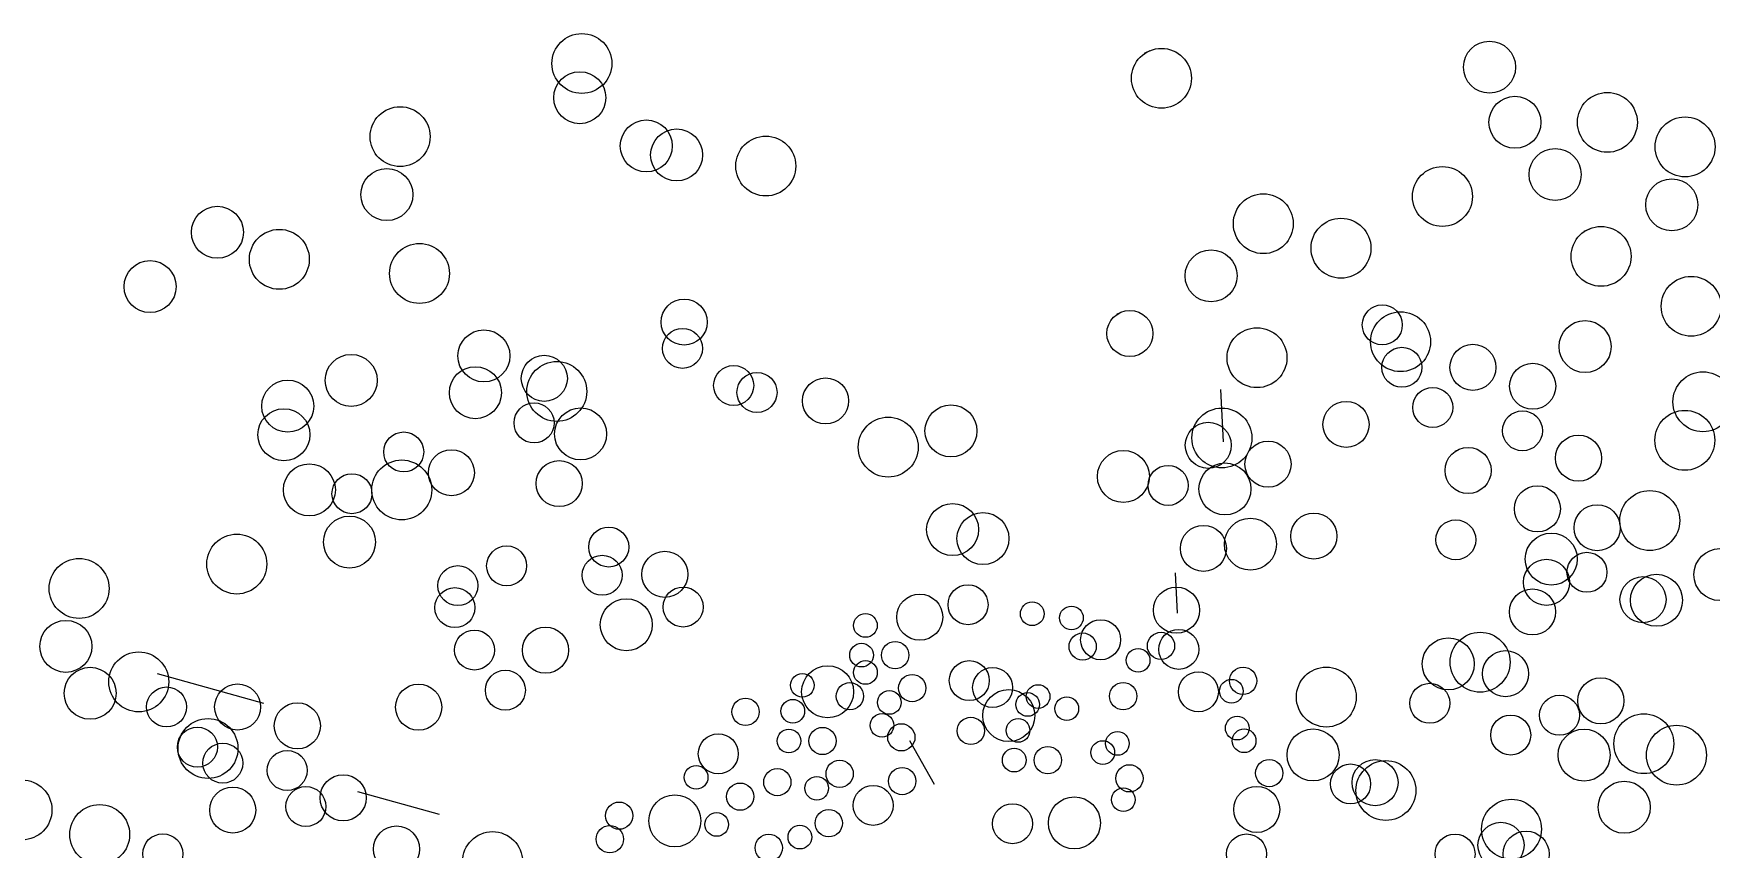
# Model space of a CAD drawing. Header units: millimetres. Extents: x 441156 to 441876, y 4514765 to 4515211.
# Drawn here: x 441430.819 to 441431.814, y 4514831.36 to 4514831.844 of the extents above; entities that cross this region are included whole.
import ezdxf

# ---------------------------------------------------------------- set-up
doc = ezdxf.new("R2010")
doc.units = ezdxf.units.MM
doc.layers.add('01_piscinas', color=254, linetype='Continuous')

msp = doc.modelspace()

# ---------------------------------------------------------------- linework, layer by layer
at = {"layer": '01_piscinas'}
for p, q in [((441431.47791729, 4514831.8320265, 0.00000053), (441431.48125476, 4514831.83347339, 0.00000053)), ((441431.73850042, 4514831.72642033, 0.00000053), (441431.74183789, 4514831.72786722, 0.00000053)), ((441431.4615519, 4514831.67726257, 0.00000053), (441431.46411918, 4514831.67837556, 0.00000053)), ((441431.52472316, 4514831.6015151, 0.00000053), (441431.52319332, 4514831.63247969, 0.00000053)), ((441431.66200046, 4514831.59602706, 0.00000053), (441431.66456774, 4514831.59714005, 0.00000053)), ((441431.49755641, 4514831.49994611, 0.00000053), (441431.49637962, 4514831.52376503, 0.00000053)), ((441430.95591566, 4514831.44630192, 0.00000053), (441430.89291097, 4514831.46381953, 0.00000053)), ((441431.35351994, 4514831.39826649, 0.00000053), (441431.33887988, 4514831.42418268, 0.00000053)), ((441431.06001219, 4514831.38055135, 0.00000053), (441431.01154704, 4514831.39402644, 0.00000053))]:
    msp.add_line(p, q, dxfattribs=at)
for centre, radius in [((441431.14444522, 4514831.82582947, 0.00000053), 0.01775907), ((441431.68242434, 4514831.82365314, 0.00000053), 0.01541533), ((441431.48795011, 4514831.81705726, 0.00000053), 0.01775907), ((441431.14319721, 4514831.80555468, 0.00000053), 0.01541533), ((441431.75228038, 4514831.7909216, 0.00000053), 0.01775907), ((441431.03670453, 4514831.78244723, 0.00000053), 0.01775907), ((441431.69751589, 4514831.79095214, 0.00000053), 0.01541533), ((441431.18263034, 4514831.77693162, 0.00000053), 0.01541533), ((441431.79832071, 4514831.77636889, 0.00000053), 0.01775907), ((441431.20060752, 4514831.77159245, 0.00000053), 0.01541533), ((441431.25344423, 4514831.76503175, 0.00000053), 0.01775907), ((441431.72131211, 4514831.76000468, 0.00000053), 0.01541533), ((441431.02884932, 4514831.74810207, 0.00000053), 0.01541533), ((441431.65448992, 4514831.74696896, 0.00000053), 0.01775907), ((441431.54833881, 4514831.73083487, 0.00000053), 0.01775907), ((441431.7904655, 4514831.74202374, 0.00000053), 0.01541533), ((441430.92838997, 4514831.72572852, 0.00000053), 0.01541533), ((441431.59437914, 4514831.71628217, 0.00000053), 0.01775907), ((441431.74853324, 4514831.71145109, 0.00000053), 0.01775907), ((441430.96511544, 4514831.70970134, 0.00000053), 0.01775907), ((441431.0481819, 4514831.70133977, 0.00000053), 0.01775907), ((441430.88849, 4514831.69352245, 0.00000053), 0.01541533), ((441431.51737053, 4514831.69991795, 0.00000053), 0.01541533), ((441431.80193234, 4514831.68184536, 0.00000053), 0.01775907), ((441431.20503492, 4514831.67249563, 0.00000053), 0.01366082), ((441431.46926945, 4514831.66574777, 0.00000053), 0.01366082), ((441431.61886501, 4514831.67082152, 0.00000053), 0.01185795), ((441431.54459167, 4514831.65136436, 0.00000053), 0.01775907), ((441431.62971164, 4514831.6608528, 0.00000053), 0.01775907), ((441431.7390659, 4514831.65796024, 0.00000053), 0.01541533), ((441431.08636702, 4514831.65244191, 0.00000053), 0.01541533), ((441431.20407491, 4514831.65689963, 0.00000053), 0.01185795), ((441431.67260043, 4514831.64564342, 0.00000053), 0.01366082), ((441431.0077093, 4514831.63789644, 0.00000053), 0.01541533), ((441431.12215747, 4514831.63912467, 0.00000053), 0.01366082), ((441431.12955473, 4514831.63135769, 0.00000053), 0.01775907), ((441431.6304739, 4514831.64566691, 0.00000053), 0.01185795), ((441431.08131508, 4514831.63063565, 0.00000053), 0.01541533), ((441431.23440809, 4514831.63488189, 0.00000053), 0.01185795), ((441431.24823669, 4514831.63077484, 0.00000053), 0.01185795), ((441431.28888031, 4514831.62572815, 0.00000053), 0.01366082), ((441431.70801607, 4514831.63444903, 0.00000053), 0.01366082), ((441431.80892194, 4514831.6252287, 0.00000053), 0.01775907), ((441430.97009343, 4514831.62265997, 0.00000053), 0.01541533), ((441431.64877868, 4514831.62186117, 0.00000053), 0.01185795), ((441430.96780932, 4514831.60569037, 0.00000053), 0.01541533), ((441431.116115, 4514831.61270532, 0.00000053), 0.01185795), ((441431.14367103, 4514831.6061795, 0.00000053), 0.01541533), ((441431.36321354, 4514831.60795644, 0.00000053), 0.01541533), ((441431.52380829, 4514831.6037776, 0.00000053), 0.01775907), ((441431.597377, 4514831.6118337, 0.00000053), 0.01366082), ((441431.7019736, 4514831.60802968, 0.00000053), 0.01185795), ((441431.79818521, 4514831.60237485, 0.00000053), 0.01775907), ((441431.32601117, 4514831.59835999, 0.00000053), 0.01775907), ((441431.51572229, 4514831.59942286, 0.00000053), 0.01366082), ((441431.03883858, 4514831.5954949, 0.00000053), 0.01185795), ((441431.55113793, 4514831.58822847, 0.00000053), 0.01366082), ((441431.73519491, 4514831.59181105, 0.00000053), 0.01366082), ((441431.03766536, 4514831.57295883, 0.00000053), 0.01775907), ((441431.06708894, 4514831.5831663, 0.00000053), 0.01366082), ((441431.13098621, 4514831.57673431, 0.00000053), 0.01366082), ((441431.46541209, 4514831.58095106, 0.00000053), 0.01541533), ((441431.66971802, 4514831.58451225, 0.00000053), 0.01366082), ((441430.98290087, 4514831.57298937, 0.00000053), 0.01541533), ((441431.00814629, 4514831.570721, 0.00000053), 0.01185795), ((441431.49190055, 4514831.57564061, 0.00000053), 0.01185795), ((441431.52561851, 4514831.57351742, 0.00000053), 0.01541533), ((441431.71079425, 4514831.56173862, 0.00000053), 0.01366082), ((441431.77740183, 4514831.55478809, 0.00000053), 0.01775907), ((441431.36419629, 4514831.54946213, 0.00000053), 0.01541533), ((441431.38217347, 4514831.54412296, 0.00000053), 0.01541533), ((441431.74620989, 4514831.55054423, 0.00000053), 0.01366082), ((441431.00669709, 4514831.54204191, 0.00000053), 0.01541533), ((441431.16035938, 4514831.53912058, 0.00000053), 0.01185795), ((441431.51283988, 4514831.53829169, 0.00000053), 0.01366082), ((441431.54071006, 4514831.54081642, 0.00000053), 0.01541533), ((441431.57831678, 4514831.54559049, 0.00000053), 0.01366082), ((441431.66243544, 4514831.54336545, 0.00000053), 0.01185795), ((441430.9398749, 4514831.52900619, 0.00000053), 0.01775907), ((441431.09985344, 4514831.52793175, 0.00000053), 0.01185795), ((441431.71900562, 4514831.53196154, 0.00000053), 0.01541533), ((441430.84643866, 4514831.51455819, 0.00000053), 0.01775907), ((441431.15647327, 4514831.52234653, 0.00000053), 0.01185795), ((441431.1935807, 4514831.52290195, 0.00000053), 0.01366082), ((441431.71617086, 4514831.51818734, 0.00000053), 0.01366082), ((441431.74016742, 4514831.52412488, 0.00000053), 0.01185795), ((441431.81897744, 4514831.52274186, 0.00000053), 0.01541533), ((441431.07091816, 4514831.51621139, 0.00000053), 0.01185795), ((441431.77338873, 4514831.50790625, 0.00000053), 0.01366082), ((441431.78136158, 4514831.5075054, 0.00000053), 0.01541533), ((441431.06916115, 4514831.50315785, 0.00000053), 0.01185795), ((441431.20443939, 4514831.50353411, 0.00000053), 0.01185795), ((441431.34470104, 4514831.4975191, 0.00000053), 0.01366082), ((441431.37331824, 4514831.50490099, 0.00000053), 0.01185795), ((441431.49685267, 4514831.5016865, 0.00000053), 0.01366082), ((441431.70791183, 4514831.50060745, 0.00000053), 0.01366082), ((441431.17077036, 4514831.49303503, 0.00000053), 0.01541533), ((441431.41138712, 4514831.4995357, 0.00000053), 0.00701654), ((441431.43459452, 4514831.49705941, 0.00000053), 0.00701654), ((441430.83858345, 4514831.48021304, 0.00000053), 0.01541533), ((441431.08077004, 4514831.47800324, 0.00000053), 0.01185795), ((441431.12289657, 4514831.47797975, 0.00000053), 0.01366082), ((441431.3125025, 4514831.4926079, 0.00000053), 0.00701654), ((441431.45193251, 4514831.48412762, 0.00000053), 0.01185795), ((441431.49824515, 4514831.47840943, 0.00000053), 0.01185795), ((441431.31020087, 4514831.47498859, 0.00000053), 0.00701654), ((441431.33011868, 4514831.47497207, 0.00000053), 0.00808333), ((441431.44125629, 4514831.48008092, 0.00000053), 0.00808333), ((441431.48771065, 4514831.48045323, 0.00000053), 0.00808333), ((441431.65797963, 4514831.46977997, 0.00000053), 0.01541533), ((441431.67684738, 4514831.47080381, 0.00000053), 0.01775907), ((441430.88177116, 4514831.45912882, 0.00000053), 0.01775907), ((441431.31253556, 4514831.46471717, 0.00000053), 0.00701654), ((441431.3740742, 4514831.45990536, 0.00000053), 0.01185795), ((441431.47412842, 4514831.47192742, 0.00000053), 0.00701654), ((441431.69192462, 4514831.46400226, 0.00000053), 0.01366082), ((441430.85298036, 4514831.45237167, 0.00000053), 0.01541533), ((441431.09907482, 4514831.4541975, 0.00000053), 0.01185795), ((441431.27513839, 4514831.45710482, 0.00000053), 0.00701654), ((441431.29011353, 4514831.45326705, 0.00000053), 0.01541533), ((441431.34025301, 4514831.45547014, 0.00000053), 0.00808333), ((441431.3879028, 4514831.45579831, 0.00000053), 0.01185795), ((441431.50985403, 4514831.45325482, 0.00000053), 0.01185795), ((441431.52942259, 4514831.45361561, 0.00000053), 0.00701654), ((441431.53634973, 4514831.4597394, 0.00000053), 0.00808333), ((441431.58567747, 4514831.45014294, 0.00000053), 0.01775907), ((441431.74839603, 4514831.44788511, 0.00000053), 0.01366082), ((441430.89825693, 4514831.44427406, 0.00000053), 0.01185795), ((441430.94038347, 4514831.44425057, 0.00000053), 0.01366082), ((441431.04767314, 4514831.44417003, 0.00000053), 0.01366082), ((441431.303335, 4514831.45060042, 0.00000053), 0.00808333), ((441431.32667078, 4514831.44694432, 0.00000053), 0.00701654), ((441431.39747457, 4514831.43915357, 0.00000053), 0.01541533), ((441431.40864727, 4514831.44573784, 0.00000053), 0.00701654), ((441431.4148441, 4514831.45046439, 0.00000053), 0.00701654), ((441431.43185468, 4514831.44326155, 0.00000053), 0.00701654), ((441431.46530013, 4514831.45065471, 0.00000053), 0.00808333), ((441431.64700446, 4514831.44644337, 0.00000053), 0.01185795), ((441431.72390586, 4514831.43935131, 0.00000053), 0.01185795), ((441430.97579911, 4514831.43305618, 0.00000053), 0.01366082), ((441431.24146678, 4514831.44141466, 0.00000053), 0.00808333), ((441431.26947077, 4514831.44172274, 0.00000053), 0.00701654), ((441431.32234366, 4514831.43334988, 0.00000053), 0.00701654), ((441431.77387601, 4514831.42249573, 0.00000053), 0.01775907), ((441430.91656172, 4514831.42046832, 0.00000053), 0.01185795), ((441430.9228364, 4514831.41964013, 0.00000053), 0.01775907), ((441431.26716913, 4514831.42410343, 0.00000053), 0.00701654), ((441431.28708695, 4514831.4240869, 0.00000053), 0.00808333), ((441431.33378481, 4514831.42625833, 0.00000053), 0.00808333), ((441431.37497567, 4514831.43004768, 0.00000053), 0.00808333), ((441431.40297965, 4514831.43035576, 0.00000053), 0.00701654), ((441431.53290182, 4514831.43171165, 0.00000053), 0.00701654), ((441431.53696938, 4514831.42420726, 0.00000053), 0.00701654), ((441431.57782226, 4514831.41579779, 0.00000053), 0.01541533), ((441431.69497058, 4514831.42763095, 0.00000053), 0.01185795), ((441431.73846619, 4514831.41573667, 0.00000053), 0.01541533), ((441431.79323068, 4514831.41570613, 0.00000053), 0.01775907), ((441430.93162616, 4514831.41098384, 0.00000053), 0.01185795), ((441431.22528502, 4514831.4164999, 0.00000053), 0.01185795), ((441431.42059583, 4514831.41271992, 0.00000053), 0.00808333), ((441431.45320788, 4514831.41723456, 0.00000053), 0.00701654), ((441431.46185223, 4514831.42262696, 0.00000053), 0.00701654), ((441430.96975663, 4514831.40663684, 0.00000053), 0.01185795), ((441431.29722127, 4514831.40458497, 0.00000053), 0.00808333), ((441431.40067802, 4514831.41273645, 0.00000053), 0.00701654), ((441431.55186336, 4514831.40509014, 0.00000053), 0.00808333), ((441431.60006139, 4514831.3986114, 0.00000053), 0.01185795), ((441431.61457505, 4514831.39939896, 0.00000053), 0.01366082), ((441431.62100997, 4514831.39471357, 0.00000053), 0.01775907), ((441430.81259874, 4514831.38320971, 0.00000053), 0.01775907), ((441431.00297795, 4514831.3904182, 0.00000053), 0.01366082), ((441431.21215663, 4514831.40253669, 0.00000053), 0.00701654), ((441431.26030326, 4514831.39971525, 0.00000053), 0.00808333), ((441431.28363904, 4514831.39605915, 0.00000053), 0.00701654), ((441431.33429223, 4514831.40033196, 0.00000053), 0.00808333), ((441431.46896626, 4514831.40194097, 0.00000053), 0.00808333), ((441430.93750105, 4514831.38311941, 0.00000053), 0.01366082), ((441430.98083118, 4514831.38522039, 0.00000053), 0.01185795), ((441431.19952498, 4514831.37672602, 0.00000053), 0.01541533), ((441431.23829826, 4514831.39108856, 0.00000053), 0.00808333), ((441431.31708747, 4514831.38590915, 0.00000053), 0.01185795), ((441431.43636234, 4514831.37550511, 0.00000053), 0.01541533), ((441431.46540598, 4514831.389294, 0.00000053), 0.00701654), ((441431.54444434, 4514831.38350599, 0.00000053), 0.01366082), ((441431.7622624, 4514831.38478921, 0.00000053), 0.01541533), ((441430.85863907, 4514831.36865701, 0.00000053), 0.01775907), ((441431.16652508, 4514831.3798041, 0.00000053), 0.00808333), ((441431.22435472, 4514831.37459612, 0.00000053), 0.00701654), ((441431.29075307, 4514831.37537317, 0.00000053), 0.00808333), ((441431.39967288, 4514831.37505262, 0.00000053), 0.01185795), ((441431.69544021, 4514831.3717535, 0.00000053), 0.01775907), ((441431.0345666, 4514831.36004229, 0.00000053), 0.01366082), ((441431.16102121, 4514831.36590894, 0.00000053), 0.00808333), ((441431.27364431, 4514831.36708263, 0.00000053), 0.00701654), ((441431.68921245, 4514831.3622389, 0.00000053), 0.01366082), ((441431.70410066, 4514831.35701614, 0.00000053), 0.01366082), ((441430.89603298, 4514831.35719699, 0.00000053), 0.01185795), ((441431.09151961, 4514831.35257395, 0.00000053), 0.01775907), ((441431.25518274, 4514831.36071704, 0.00000053), 0.00808333), ((441431.53840187, 4514831.35708664, 0.00000053), 0.01185795), ((441431.66197412, 4514831.35703963, 0.00000053), 0.01185795)]:
    msp.add_circle(centre, radius, dxfattribs=at)

doc.saveas('drawing.dxf')
